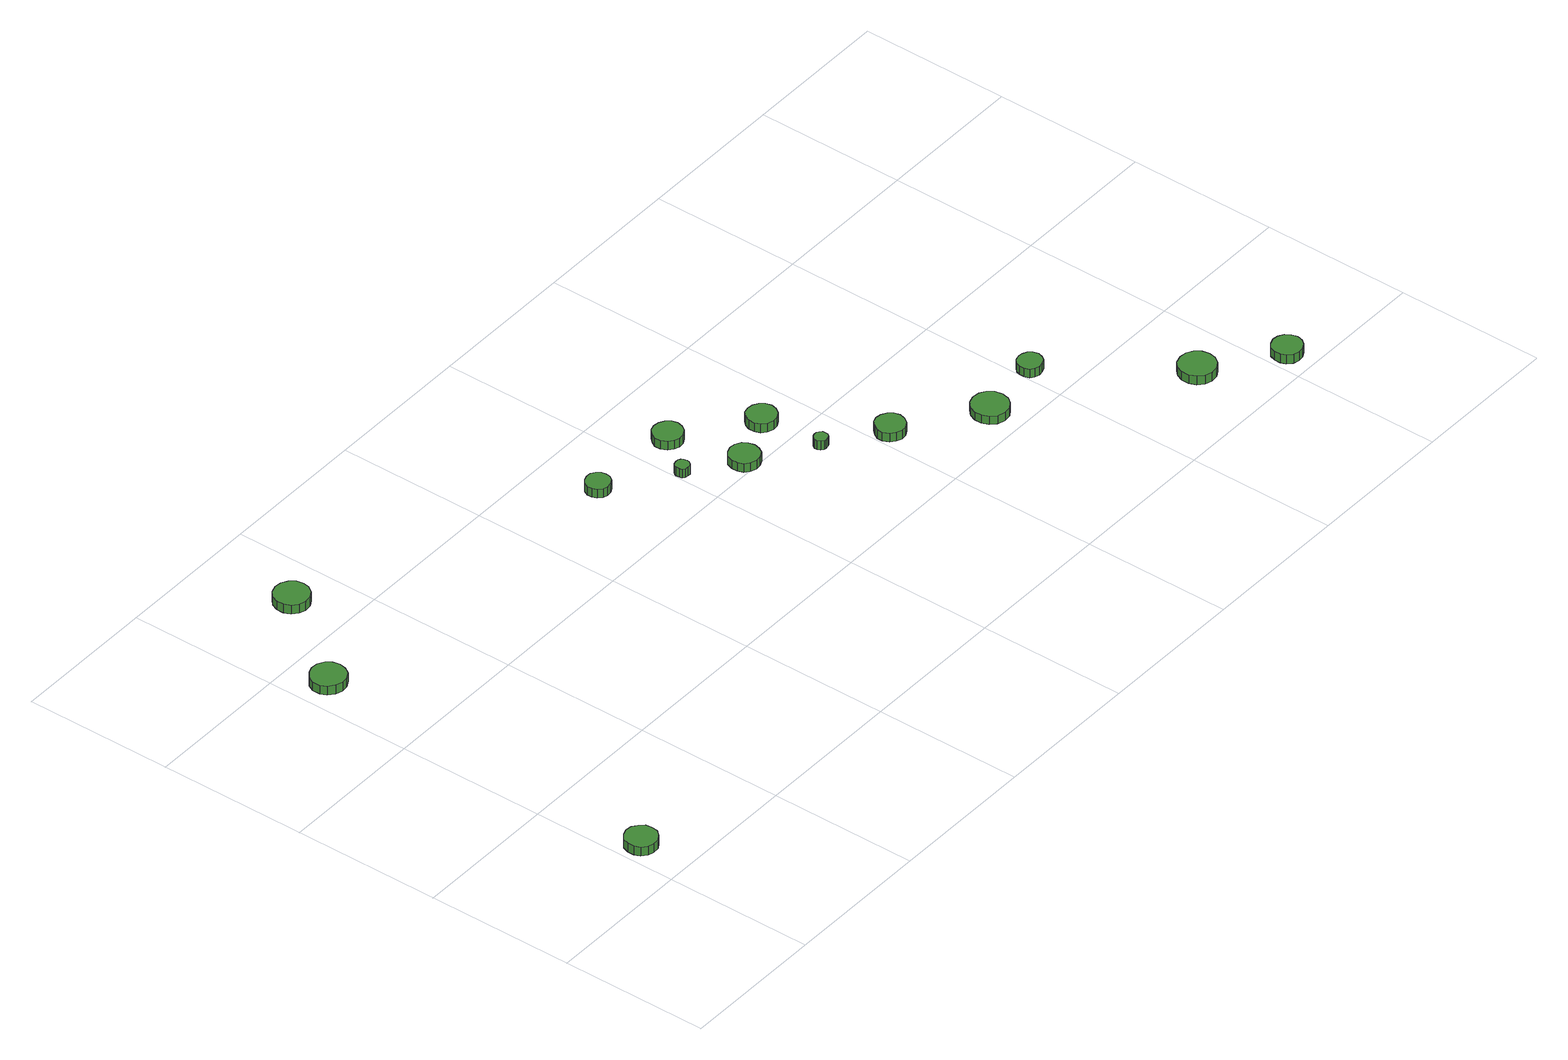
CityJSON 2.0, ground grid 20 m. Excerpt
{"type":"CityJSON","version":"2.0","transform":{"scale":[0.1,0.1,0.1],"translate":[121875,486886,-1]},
"CityObjects":{
"tree1":{"type":"SolitaryVegetationObject","attributes":{"function":"something"},"geometry":[{"type":"MultiSurface","lod":"1","boundaries":[[[0,1,2,3,4,5,6,7,8,9,10,11,12,13,14]],[[15,16,17,18,19,20,21,22,23,24,25,26,27,28,29]],[[0,29,28,1]],[[1,28,27,2]],[[2,27,26,3]],[[3,26,25,4]],[[4,25,24,5]],[[5,24,23,6]],[[6,23,22,7]],[[7,22,21,8]],[[8,21,20,9]],[[9,20,19,10]],[[10,19,18,11]],[[11,18,17,12]],[[12,17,16,13]],[[13,16,15,14]],[[14,15,29,0]]]}]},
"tree2":{"type":"SolitaryVegetationObject","attributes":{"function":"something"},"geometry":[{"type":"MultiSurface","lod":"1","boundaries":[[[30,31,32,33,34,35,36,37,38,39,40,41,42,43,44]],[[45,46,47,48,49,50,51,52,53,54,55,56,57,58,59]],[[30,59,58,31]],[[31,58,57,32]],[[32,57,56,33]],[[33,56,55,34]],[[34,55,54,35]],[[35,54,53,36]],[[36,53,52,37]],[[37,52,51,38]],[[38,51,50,39]],[[39,50,49,40]],[[40,49,48,41]],[[41,48,47,42]],[[42,47,46,43]],[[43,46,45,44]],[[44,45,59,30]]]}]},
"tree3":{"type":"SolitaryVegetationObject","attributes":{"function":"something"},"geometry":[{"type":"MultiSurface","lod":"1","boundaries":[[[60,61,62,63,64,65,66,67,68,69,70,71,72,73,74]],[[75,76,77,78,79,80,81,82,83,84,85,86,87,88,89]],[[60,89,88,61]],[[61,88,87,62]],[[62,87,86,63]],[[63,86,85,64]],[[64,85,84,65]],[[65,84,83,66]],[[66,83,82,67]],[[67,82,81,68]],[[68,81,80,69]],[[69,80,79,70]],[[70,79,78,71]],[[71,78,77,72]],[[72,77,76,73]],[[73,76,75,74]],[[74,75,89,60]]]}]},
"tree4":{"type":"SolitaryVegetationObject","attributes":{"function":"something"},"geometry":[{"type":"MultiSurface","lod":"1","boundaries":[[[90,91,92,93,94,95,96,97,98,99,100,101,102,103,104]],[[105,106,107,108,109,110,111,112,113,114,115,116,117,118,119]],[[90,119,118,91]],[[91,118,117,92]],[[92,117,116,93]],[[93,116,115,94]],[[94,115,114,95]],[[95,114,113,96]],[[96,113,112,97]],[[97,112,111,98]],[[98,111,110,99]],[[99,110,109,100]],[[100,109,108,101]],[[101,108,107,102]],[[102,107,106,103]],[[103,106,105,104]],[[104,105,119,90]]]}]},
"tree5":{"type":"SolitaryVegetationObject","attributes":{"function":"something"},"geometry":[{"type":"MultiSurface","lod":"1","boundaries":[[[120,121,122,123,124,125,126,127,128,129,130,131,132,133,134]],[[135,136,137,138,139,140,141,142,143,144,145,146,147,148,149]],[[120,149,148,121]],[[121,148,147,122]],[[122,147,146,123]],[[123,146,145,124]],[[124,145,144,125]],[[125,144,143,126]],[[126,143,142,127]],[[127,142,141,128]],[[128,141,140,129]],[[129,140,139,130]],[[130,139,138,131]],[[131,138,137,132]],[[132,137,136,133]],[[133,136,135,134]],[[134,135,149,120]]]}]},
"tree6":{"type":"SolitaryVegetationObject","attributes":{"function":"something"},"geometry":[{"type":"MultiSurface","lod":"1","boundaries":[[[150,151,152,153,154,155,156,157,158,159,160,161,162,163,164]],[[165,166,167,168,169,170,171,172,173,174,175,176,177,178,179]],[[150,179,178,151]],[[151,178,177,152]],[[152,177,176,153]],[[153,176,175,154]],[[154,175,174,155]],[[155,174,173,156]],[[156,173,172,157]],[[157,172,171,158]],[[158,171,170,159]],[[159,170,169,160]],[[160,169,168,161]],[[161,168,167,162]],[[162,167,166,163]],[[163,166,165,164]],[[164,165,179,150]]]}]},
"tree7":{"type":"SolitaryVegetationObject","attributes":{"function":"something"},"geometry":[{"type":"MultiSurface","lod":"1","boundaries":[[[180,181,182,183,184,185,186,187,188,189,190,191,192,193,194]],[[195,196,197,198,199,200,201,202,203,204,205,206,207,208,209]],[[180,209,208,181]],[[181,208,207,182]],[[182,207,206,183]],[[183,206,205,184]],[[184,205,204,185]],[[185,204,203,186]],[[186,203,202,187]],[[187,202,201,188]],[[188,201,200,189]],[[189,200,199,190]],[[190,199,198,191]],[[191,198,197,192]],[[192,197,196,193]],[[193,196,195,194]],[[194,195,209,180]]]}]},
"tree8":{"type":"SolitaryVegetationObject","attributes":{"function":"something"},"geometry":[{"type":"MultiSurface","lod":"1","boundaries":[[[210,211,212,213,214,215,216,217,218,219,220,221,222,223,224]],[[225,226,227,228,229,230,231,232,233,234,235,236,237,238,239]],[[210,239,238,211]],[[211,238,237,212]],[[212,237,236,213]],[[213,236,235,214]],[[214,235,234,215]],[[215,234,233,216]],[[216,233,232,217]],[[217,232,231,218]],[[218,231,230,219]],[[219,230,229,220]],[[220,229,228,221]],[[221,228,227,222]],[[222,227,226,223]],[[223,226,225,224]],[[224,225,239,210]]]}]},
"tree9":{"type":"SolitaryVegetationObject","attributes":{"function":"something"},"geometry":[{"type":"MultiSurface","lod":"1","boundaries":[[[240,241,242,243,244,245,246,247,248,249,250,251,252,253,254]],[[255,256,257,258,259,260,261,262,263,264,265,266,267,268,269]],[[240,269,268,241]],[[241,268,267,242]],[[242,267,266,243]],[[243,266,265,244]],[[244,265,264,245]],[[245,264,263,246]],[[246,263,262,247]],[[247,262,261,248]],[[248,261,260,249]],[[249,260,259,250]],[[250,259,258,251]],[[251,258,257,252]],[[252,257,256,253]],[[253,256,255,254]],[[254,255,269,240]]]}]},
"tree10":{"type":"SolitaryVegetationObject","attributes":{"function":"something"},"geometry":[{"type":"MultiSurface","lod":"1","boundaries":[[[270,271,272,273,274,275,276,277,278,279,280,281,282,283,284]],[[285,286,287,288,289,290,291,292,293,294,295,296,297,298,299]],[[270,299,298,271]],[[271,298,297,272]],[[272,297,296,273]],[[273,296,295,274]],[[274,295,294,275]],[[275,294,293,276]],[[276,293,292,277]],[[277,292,291,278]],[[278,291,290,279]],[[279,290,289,280]],[[280,289,288,281]],[[281,288,287,282]],[[282,287,286,283]],[[283,286,285,284]],[[284,285,299,270]]]}]},
"tree11":{"type":"SolitaryVegetationObject","attributes":{"function":"something"},"geometry":[{"type":"MultiSurface","lod":"1","boundaries":[[[300,301,302,303,304,305,306,307,308,309,310,311,312,313,314]],[[315,316,317,318,319,320,321,322,323,324,325,326,327,328,329]],[[300,329,328,301]],[[301,328,327,302]],[[302,327,326,303]],[[303,326,325,304]],[[304,325,324,305]],[[305,324,323,306]],[[306,323,322,307]],[[307,322,321,308]],[[308,321,320,309]],[[309,320,319,310]],[[310,319,318,311]],[[311,318,317,312]],[[312,317,316,313]],[[313,316,315,314]],[[314,315,329,300]]]}]},
"tree12":{"type":"SolitaryVegetationObject","attributes":{"function":"something"},"geometry":[{"type":"MultiSurface","lod":"1","boundaries":[[[330,331,332,333,334,335,336,337,338,339,340,341,342,343,344]],[[345,346,347,348,349,350,351,352,353,354,355,356,357,358,359]],[[330,359,358,331]],[[331,358,357,332]],[[332,357,356,333]],[[333,356,355,334]],[[334,355,354,335]],[[335,354,353,336]],[[336,353,352,337]],[[337,352,351,338]],[[338,351,350,339]],[[339,350,349,340]],[[340,349,348,341]],[[341,348,347,342]],[[342,347,346,343]],[[343,346,345,344]],[[344,345,359,330]]]}]},
"tree13":{"type":"SolitaryVegetationObject","attributes":{"function":"something"},"geometry":[{"type":"MultiSurface","lod":"1","boundaries":[[[360,361,362,363,364,365,366,367,368,369,370,371,372,373,374]],[[375,376,377,378,379,380,381,382,383,384,385,386,387,388,389]],[[360,389,388,361]],[[361,388,387,362]],[[362,387,386,363]],[[363,386,385,364]],[[364,385,384,365]],[[365,384,383,366]],[[366,383,382,367]],[[367,382,381,368]],[[368,381,380,369]],[[369,380,379,370]],[[370,379,378,371]],[[371,378,377,372]],[[372,377,376,373]],[[373,376,375,374]],[[374,375,389,360]]]}]},
"tree14":{"type":"SolitaryVegetationObject","attributes":{"function":"something"},"geometry":[{"type":"MultiSurface","lod":"1","boundaries":[[[390,391,392,393,394,395,396,397,398,399,400,401,402,403,404]],[[405,406,407,408,409,410,411,412,413,414,415,416,417,418,419]],[[390,419,418,391]],[[391,418,417,392]],[[392,417,416,393]],[[393,416,415,394]],[[394,415,414,395]],[[395,414,413,396]],[[396,413,412,397]],[[397,412,411,398]],[[398,411,410,399]],[[399,410,409,400]],[[400,409,408,401]],[[401,408,407,402]],[[402,407,406,403]],[[403,406,405,404]],[[404,405,419,390]]]}]}
},
"vertices":[
[51,69,20],[50,77,20],[44,84,20],[37,89,20],[28,90,20],[20,87,20],[13,81,20],[10,73,20],[10,64,20],[13,56,20],[20,50,20],[28,48,20],[37,48,20],[44,53,20],[50,60,20],[50,60,7],[44,53,7],[37,48,7],[28,48,7],[20,50,7],[13,56,7],[10,64,7],[10,73,7],[13,81,7],[20,87,7],[28,90,7],[37,89,7],[44,84,7],[50,77,7],[51,69,7],
[57,539,30],[55,549,30],[50,556,30],[41,561,30],[32,562,30],[23,559,30],[15,553,30],[11,544,30],[11,534,30],[15,526,30],[23,519,30],[32,516,30],[41,517,30],[50,522,30],[55,530,30],[55,530,17],[50,522,17],[41,517,17],[32,516,17],[23,519,17],[15,526,17],[11,534,17],[11,544,17],[15,553,17],[23,559,17],[32,562,17],[41,561,17],[50,556,17],[55,549,17],[57,539,17],
[145,662,36],[143,672,36],[137,679,36],[129,684,36],[119,685,36],[110,682,36],[103,676,36],[99,667,36],[99,657,36],[103,648,36],[110,642,36],[119,639,36],[129,640,36],[137,645,36],[143,653,36],[143,653,23],[137,645,23],[129,640,23],[119,639,23],[110,642,23],[103,648,23],[99,657,23],[99,667,23],[103,676,23],[110,682,23],[119,685,23],[129,684,23],[137,679,23],[143,672,23],[145,662,23],
[528,509,34],[527,516,34],[523,521,34],[517,525,34],[510,525,34],[504,523,34],[499,519,34],[496,513,34],[496,506,34],[499,500,34],[504,495,34],[510,493,34],[517,494,34],[523,497,34],[527,503,34],[527,503,21],[523,497,21],[517,494,21],[510,493,21],[504,495,21],[499,500,21],[496,506,21],[496,513,21],[499,519,21],[504,523,21],[510,525,21],[517,525,21],[523,521,21],[527,516,21],[528,509,21],
[608,451,33],[607,455,33],[605,458,33],[602,460,33],[598,460,33],[594,459,33],[591,456,33],[590,453,33],[590,449,33],[591,445,33],[594,443,33],[598,442,33],[602,442,33],[605,444,33],[607,447,33],[607,447,20],[605,444,20],[602,442,20],[598,442,20],[594,443,20],[591,445,20],[590,449,20],[590,453,20],[591,456,20],[594,459,20],[598,460,20],[602,460,20],[605,458,20],[607,455,20],[608,451,20],
[681,407,32],[679,415,32],[675,422,32],[667,426,32],[659,427,32],[651,424,32],[645,419,32],[642,411,32],[642,403,32],[645,395,32],[651,390,32],[659,387,32],[667,388,32],[675,392,32],[679,399,32],[679,399,19],[675,392,19],[667,388,19],[659,387,19],[651,390,19],[645,395,19],[642,403,19],[642,411,19],[645,419,19],[651,424,19],[659,427,19],[667,426,19],[675,422,19],[679,415,19],[681,407,19],
[657,503,33],[655,511,33],[650,517,33],[643,521,33],[635,522,33],[628,520,33],[622,514,33],[618,507,33],[618,499,33],[622,491,33],[628,486,33],[635,483,33],[643,484,33],[650,488,33],[655,495,33],[655,495,20],[650,488,20],[643,484,20],[635,483,20],[628,486,20],[622,491,20],[618,499,20],[618,507,20],[622,514,20],[628,520,20],[635,522,20],[643,521,20],[650,517,20],[655,511,20],[657,503,20],
[750,355,32],[750,359,32],[747,362,32],[744,364,32],[740,364,32],[737,363,32],[734,361,32],[732,357,32],[732,353,32],[734,350,32],[737,347,32],[740,346,32],[744,347,32],[747,348,32],[750,352,32],[750,352,19],[747,348,19],[744,347,19],[740,346,19],[737,347,19],[734,350,19],[732,353,19],[732,357,19],[734,361,19],[737,363,19],[740,364,19],[744,364,19],[747,362,19],[750,359,19],[750,355,19],
[752,437,32],[750,445,32],[745,451,32],[738,455,32],[730,456,32],[722,454,32],[716,448,32],[713,441,32],[713,433,32],[716,425,32],[722,420,32],[730,417,32],[738,418,32],[745,422,32],[750,429,32],[750,429,19],[745,422,19],[738,418,19],[730,417,19],[722,420,19],[716,425,19],[713,433,19],[713,441,19],[716,448,19],[722,454,19],[730,456,19],[738,455,19],[745,451,19],[750,445,19],[752,437,19],
[830,306,33],[828,314,33],[823,320,33],[816,324,33],[808,325,33],[801,323,33],[795,317,33],[791,310,33],[791,302,33],[795,294,33],[801,289,33],[808,286,33],[816,287,33],[823,291,33],[828,298,33],[828,298,20],[823,291,20],[816,287,20],[808,286,20],[801,289,20],[795,294,20],[791,302,20],[791,310,20],[795,317,20],[801,323,20],[808,325,20],[816,324,20],[823,320,20],[828,314,20],[830,306,20],
[935,235,33],[933,245,33],[927,253,33],[919,258,33],[909,259,33],[899,256,33],[892,249,33],[888,240,33],[888,230,33],[892,221,33],[899,214,33],[909,211,33],[919,212,33],[927,217,33],[933,225,33],[933,225,21],[927,217,21],[919,212,21],[909,211,21],[899,214,21],[892,221,21],[888,230,21],[888,240,21],[892,249,21],[899,256,21],[909,259,21],[919,258,21],[927,253,21],[933,245,21],[935,235,21],
[1022,249,32],[1020,256,32],[1016,261,32],[1010,264,32],[1004,265,32],[997,263,32],[992,258,32],[990,252,32],[990,246,32],[992,239,32],[997,235,32],[1004,233,32],[1010,234,32],[1016,237,32],[1020,242,32],[1020,242,19],[1016,237,19],[1010,234,19],[1004,233,19],[997,235,19],[992,239,19],[990,246,19],[990,252,19],[992,258,19],[997,263,19],[1004,265,19],[1010,264,19],[1016,261,19],[1020,256,19],[1022,249,19],
[1146,90,32],[1144,100,32],[1138,108,32],[1130,113,32],[1120,114,32],[1110,111,32],[1103,104,32],[1099,95,32],[1099,85,32],[1103,76,32],[1110,69,32],[1120,66,32],[1130,67,32],[1138,72,32],[1144,80,32],[1144,80,19],[1138,72,19],[1130,67,19],[1120,66,19],[1110,69,19],[1103,76,19],[1099,85,19],[1099,95,19],[1103,104,19],[1110,111,19],[1120,114,19],[1130,113,19],[1138,108,19],[1144,100,19],[1146,90,19],
[1235,28,32],[1233,36,32],[1228,43,32],[1221,47,32],[1213,48,32],[1205,45,32],[1199,40,32],[1196,32,32],[1196,24,32],[1199,17,32],[1205,11,32],[1213,9,32],[1221,10,32],[1228,14,32],[1233,20,32],[1233,20,19],[1228,14,19],[1221,10,19],[1213,9,19],[1205,11,19],[1199,17,19],[1196,24,19],[1196,32,19],[1199,40,19],[1205,45,19],[1213,48,19],[1221,47,19],[1228,43,19],[1233,36,19],[1235,28,19]
]}
